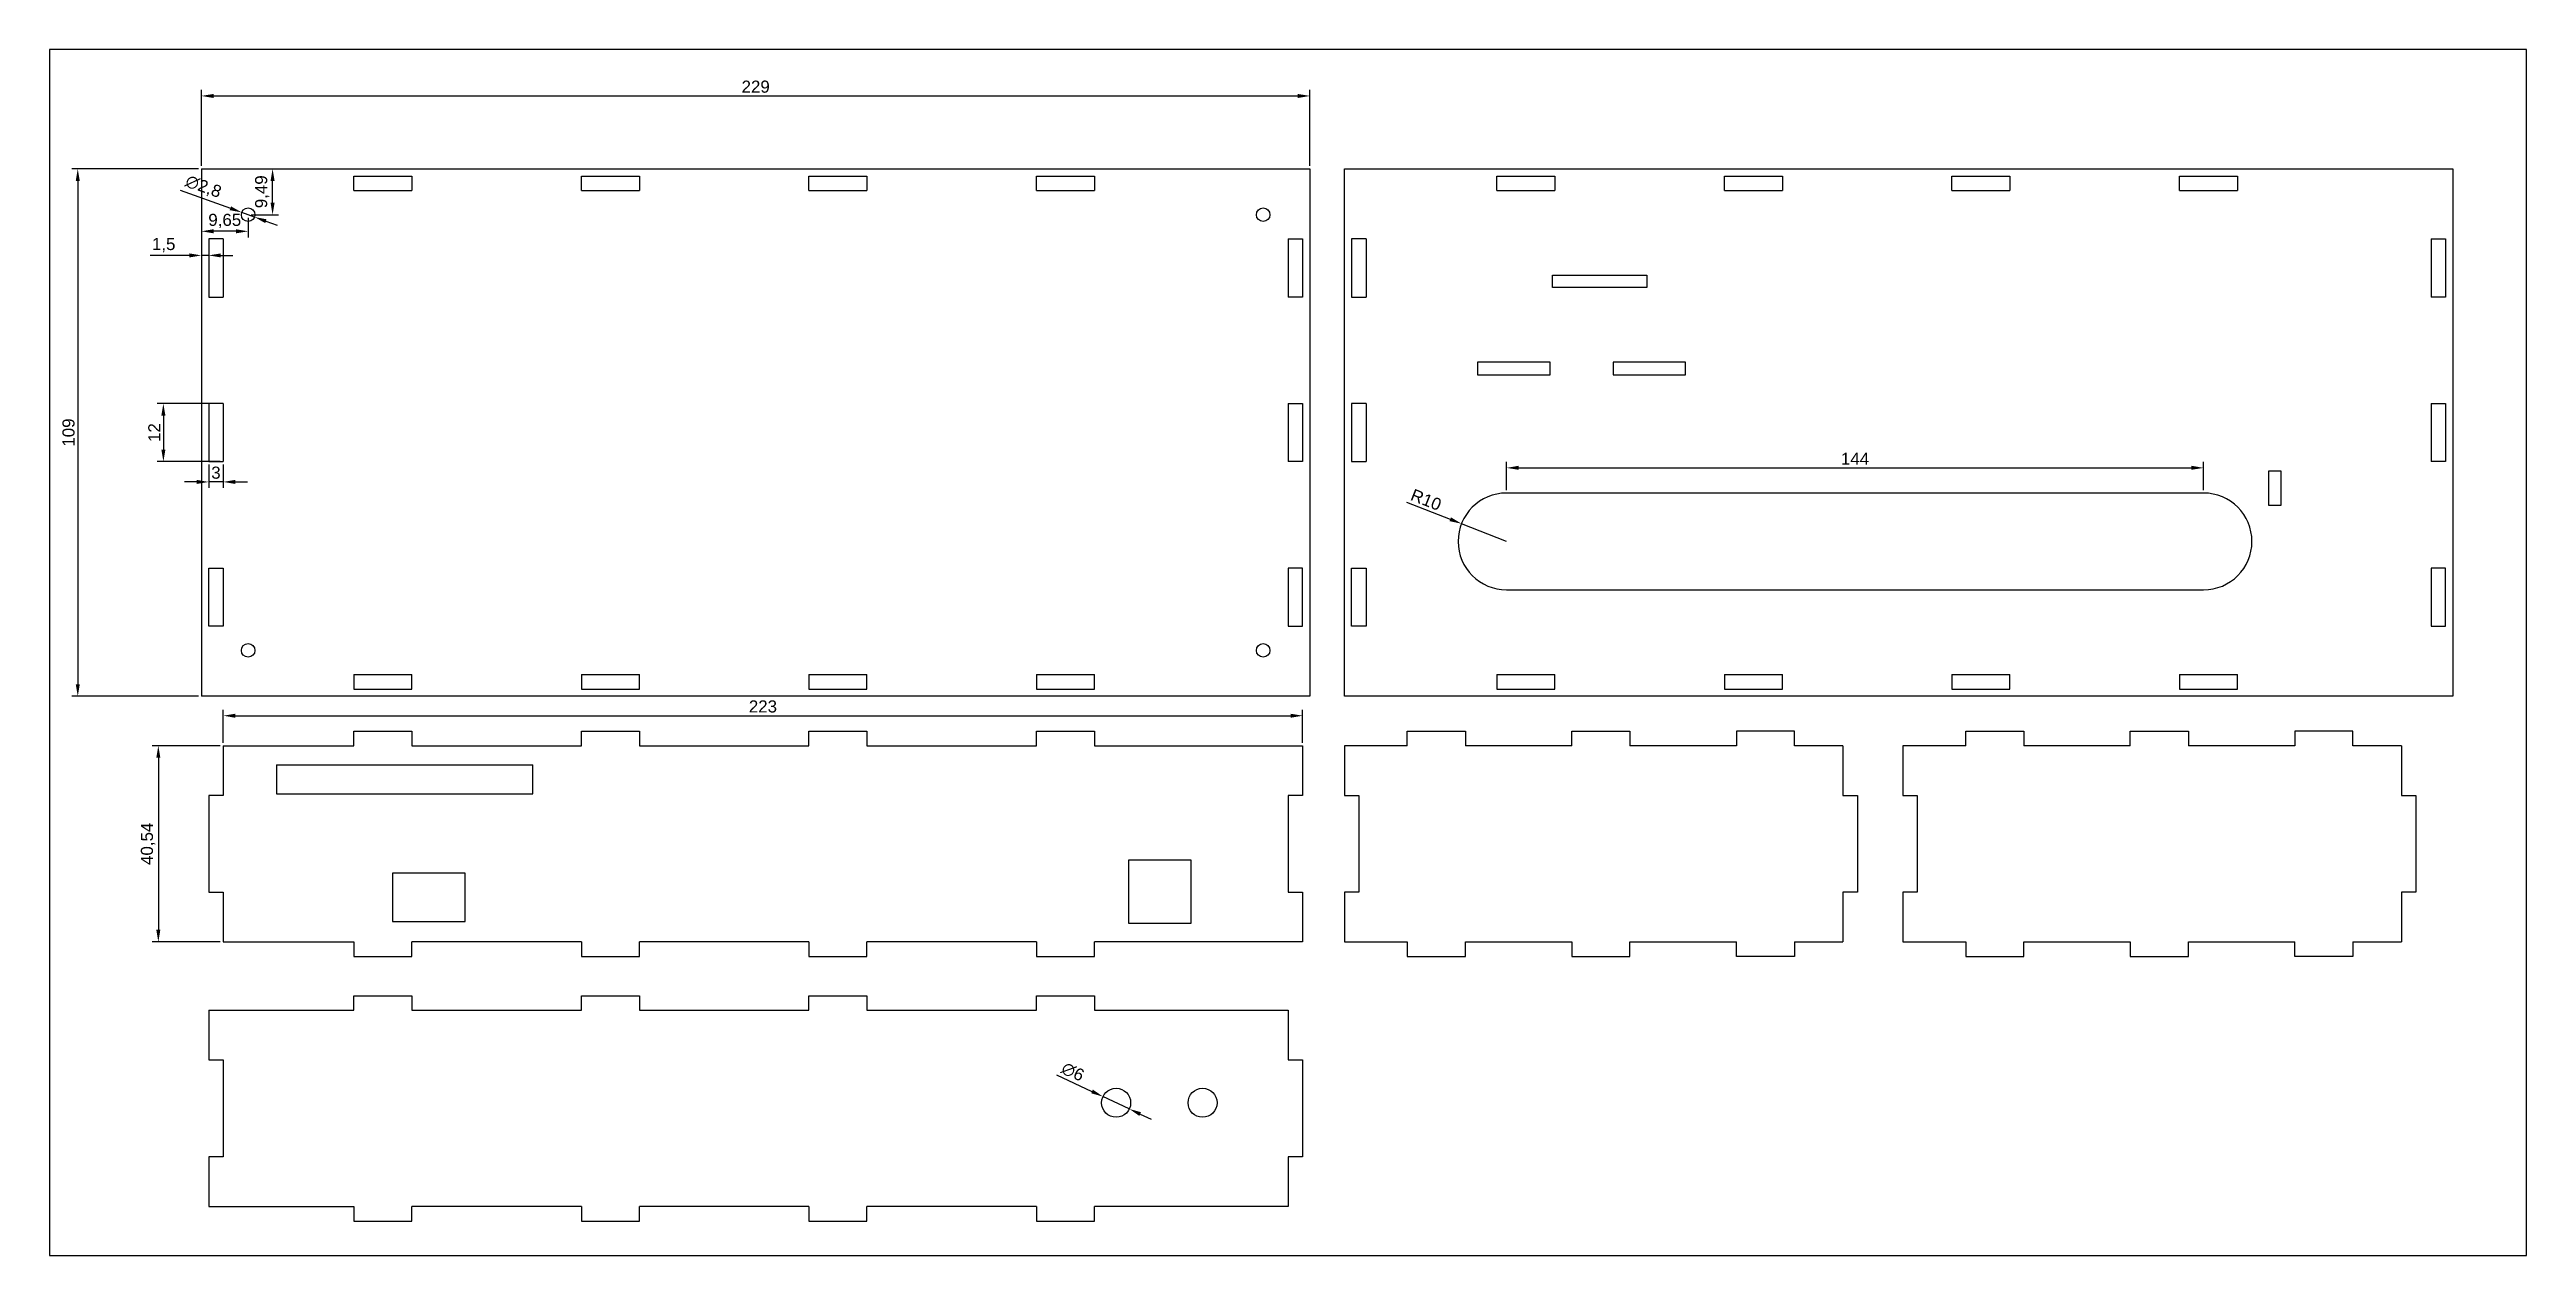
# Model space of a CAD drawing. Header units: millimetres. Extents: x 218905 to 438534, y 102770 to 205779.
# Drawn here: x 218905 to 219417, y 102770 to 103019 of the extents above; entities outside this region: 3.
import ezdxf

# ---------------------------------------------------------------- set-up
doc = ezdxf.new("R2010")
doc.units = ezdxf.units.MM
doc.styles.get("Standard").update_dxf_attribs({"font": 'arial.ttf'})
doc.dimstyles.new('ISO-25', dxfattribs={"dimtxt": 2.5, "dimasz": 2.5, "dimexe": 1.25, "dimexo": 0.625, "dimtad": 1, "dimtxsty": 'Standard', "dimcen": 2.5, "dimadec": 0, "dimazin": 0, "dimtfac": 1, "dimtmove": 0, "dimatfit": 3, "dimfxl": 1, "dimarcsym": 0})

# ---------------------------------------------------------------- blocks, each defined once
blk = doc.blocks.new('*D2')
at = {"color": 0, "lineweight": -2, "transparency": 16777216}
for p, q in [((218934.26, 102976.33), (218926.17, 102976.33)), ((218936.76, 102979.1), (218936.76, 102975.08)), ((218938.26, 102976.33), (218936.76, 102976.33)), ((218938.26, 102979.1), (218938.26, 102975.08)), ((218940.76, 102976.33), (218943.26, 102976.33))]:
    blk.add_line(p, q, dxfattribs=at)
at = {"color": 0, "transparency": 16777216}
for points in [[(218934.26, 102976.74), (218934.26, 102975.91), (218936.76, 102976.33)], [(218940.76, 102976.74), (218940.76, 102975.91), (218938.26, 102976.33)]]:
    blk.add_solid(points, dxfattribs=at)
at = {"layer": 'Defpoints', "color": 0, "transparency": 16777216}
for p in [(218936.76, 102979.72), (218938.26, 102979.72), (218936.76, 102976.33)]:
    blk.add_point(p, dxfattribs=at)
at = {"color": 0, "transparency": 16777216, "insert": (218928.96, 102978.45), "char_height": 2.5, "attachment_point": 5}
blk.add_mtext('1,5', dxfattribs=at)
blk = doc.blocks.new('*D3')
at = {"color": 0, "lineweight": -2, "transparency": 16777216}
for p, q in [((218932.38, 102989.84), (218942.74, 102986.07)), ((218947.72, 102984.26), (218945.09, 102985.21)), ((218950.07, 102983.4), (218952.42, 102982.55))]:
    blk.add_line(p, q, dxfattribs=at)
at = {"color": 0, "transparency": 16777216}
for points in [[(218942.88, 102986.46), (218942.6, 102985.68), (218945.09, 102985.21)], [(218950.21, 102983.79), (218949.93, 102983.01), (218947.72, 102984.26)]]:
    blk.add_solid(points, dxfattribs=at)
at = {"layer": 'Defpoints', "color": 0, "transparency": 16777216}
for p in [(218945.09, 102985.21), (218947.72, 102984.26)]:
    blk.add_point(p, dxfattribs=at)
at = {"color": 0, "transparency": 16777216, "insert": (218937.13, 102990.42), "char_height": 2.5, "attachment_point": 5, "rotation": 340.0115}
blk.add_mtext('∅2,8', dxfattribs=at)
blk = doc.blocks.new('*D4')
at = {"color": 0, "lineweight": -2, "transparency": 16777216}
for p, q in [((218936.76, 102984.11), (218936.76, 102980.06)), ((218943.91, 102981.31), (218939.26, 102981.31)), ((218946.41, 102984.11), (218946.41, 102980.06))]:
    blk.add_line(p, q, dxfattribs=at)
at = {"color": 0, "transparency": 16777216}
for points in [[(218939.26, 102981.73), (218939.26, 102980.89), (218936.76, 102981.31)], [(218943.91, 102981.73), (218943.91, 102980.89), (218946.41, 102981.31)]]:
    blk.add_solid(points, dxfattribs=at)
at = {"layer": 'Defpoints', "color": 0, "transparency": 16777216}
for p in [(218936.76, 102984.73), (218936.76, 102981.31), (218946.41, 102984.73)]:
    blk.add_point(p, dxfattribs=at)
at = {"color": 0, "transparency": 16777216, "insert": (218941.58, 102983.44), "char_height": 2.5, "attachment_point": 5}
blk.add_mtext('9,65', dxfattribs=at)
blk = doc.blocks.new('*D5')
at = {"color": 0, "lineweight": -2, "transparency": 16777216}
for p, q in [((218947.03, 102994.22), (218952.71, 102994.22)), ((218951.46, 102987.23), (218951.46, 102991.72)), ((218947.03, 102984.73), (218952.71, 102984.73))]:
    blk.add_line(p, q, dxfattribs=at)
at = {"color": 0, "transparency": 16777216}
for points in [[(218951.04, 102991.72), (218951.88, 102991.72), (218951.46, 102994.22)], [(218951.04, 102987.23), (218951.88, 102987.23), (218951.46, 102984.73)]]:
    blk.add_solid(points, dxfattribs=at)
at = {"layer": 'Defpoints', "color": 0, "transparency": 16777216}
for p in [(218946.41, 102994.22), (218951.46, 102994.22), (218946.41, 102984.73)]:
    blk.add_point(p, dxfattribs=at)
at = {"color": 0, "transparency": 16777216, "insert": (218949.33, 102989.48), "char_height": 2.5, "attachment_point": 5, "rotation": 90}
blk.add_mtext('9,49', dxfattribs=at)
blk = doc.blocks.new('*D6')
at = {"color": 0, "lineweight": -2, "transparency": 16777216}
for p, q in [((218940.63, 102945.72), (218927.65, 102945.72)), ((218928.9, 102943.22), (218928.9, 102936.22)), ((218940.63, 102933.72), (218927.65, 102933.72))]:
    blk.add_line(p, q, dxfattribs=at)
at = {"color": 0, "transparency": 16777216}
for points in [[(218928.48, 102943.22), (218929.32, 102943.22), (218928.9, 102945.72)], [(218928.48, 102936.22), (218929.32, 102936.22), (218928.9, 102933.72)]]:
    blk.add_solid(points, dxfattribs=at)
at = {"layer": 'Defpoints', "color": 0, "transparency": 16777216}
for p in [(218941.26, 102945.72), (218928.9, 102933.72), (218941.26, 102933.72)]:
    blk.add_point(p, dxfattribs=at)
at = {"color": 0, "transparency": 16777216, "insert": (218927.02, 102939.72), "char_height": 2.5, "attachment_point": 5, "rotation": 90}
blk.add_mtext('12', dxfattribs=at)
blk = doc.blocks.new('*D7')
at = {"color": 0, "lineweight": -2, "transparency": 16777216}
for p, q in [((218935.76, 102929.52), (218933.26, 102929.52)), ((218938.26, 102933.1), (218938.26, 102928.27)), ((218941.26, 102929.52), (218938.26, 102929.52)), ((218941.26, 102933.1), (218941.26, 102928.27)), ((218943.76, 102929.52), (218946.26, 102929.52))]:
    blk.add_line(p, q, dxfattribs=at)
at = {"color": 0, "transparency": 16777216}
for points in [[(218935.76, 102929.94), (218935.76, 102929.1), (218938.26, 102929.52)], [(218943.76, 102929.94), (218943.76, 102929.1), (218941.26, 102929.52)]]:
    blk.add_solid(points, dxfattribs=at)
at = {"layer": 'Defpoints', "color": 0, "transparency": 16777216}
for p in [(218938.26, 102933.72), (218941.26, 102933.72), (218938.26, 102929.52)]:
    blk.add_point(p, dxfattribs=at)
at = {"color": 0, "transparency": 16777216, "insert": (218939.76, 102931.42), "char_height": 2.5, "attachment_point": 5}
blk.add_mtext('3', dxfattribs=at)
blk = doc.blocks.new('*D8')
at = {"color": 0, "lineweight": -2, "transparency": 16777216}
for p, q in [((218936.76, 102994.85), (218936.76, 103010.53)), ((219165.76, 102994.85), (219165.76, 103010.53)), ((218939.26, 103009.28), (219163.26, 103009.28))]:
    blk.add_line(p, q, dxfattribs=at)
at = {"color": 0, "transparency": 16777216}
for points in [[(218939.26, 103009.69), (218939.26, 103008.86), (218936.76, 103009.28)], [(219163.26, 103009.69), (219163.26, 103008.86), (219165.76, 103009.28)]]:
    blk.add_solid(points, dxfattribs=at)
at = {"layer": 'Defpoints', "color": 0, "transparency": 16777216}
for p in [(219165.76, 103009.28), (218936.76, 102994.22), (219165.76, 102994.22)]:
    blk.add_point(p, dxfattribs=at)
at = {"color": 0, "transparency": 16777216, "insert": (219051.26, 103011.18), "char_height": 2.5, "attachment_point": 5}
blk.add_mtext('229', dxfattribs=at)
blk = doc.blocks.new('*D9')
at = {"color": 0, "lineweight": -2, "transparency": 16777216}
for p, q in [((218936.13, 102994.22), (218909.96, 102994.22)), ((218911.21, 102991.72), (218911.21, 102887.72)), ((218936.13, 102885.22), (218909.96, 102885.22))]:
    blk.add_line(p, q, dxfattribs=at)
at = {"color": 0, "transparency": 16777216}
for points in [[(218910.8, 102991.72), (218911.63, 102991.72), (218911.21, 102994.22)], [(218910.8, 102887.72), (218911.63, 102887.72), (218911.21, 102885.22)]]:
    blk.add_solid(points, dxfattribs=at)
at = {"layer": 'Defpoints', "color": 0, "transparency": 16777216}
for p in [(218936.76, 102994.22), (218911.21, 102885.22), (218936.76, 102885.22)]:
    blk.add_point(p, dxfattribs=at)
at = {"color": 0, "transparency": 16777216, "insert": (218909.31, 102939.72), "char_height": 2.5, "attachment_point": 5, "rotation": 90}
blk.add_mtext('109', dxfattribs=at)
blk = doc.blocks.new('*D10')
at = {"color": 0, "lineweight": -2, "transparency": 16777216}
for p, q in [((219185.71, 102925.37), (219194.74, 102921.81)), ((219206.37, 102917.22), (219197.07, 102920.89))]:
    blk.add_line(p, q, dxfattribs=at)
at = {"color": 0, "transparency": 16777216}
blk.add_solid([(219194.9, 102922.2), (219194.59, 102921.42), (219197.07, 102920.89)], dxfattribs=at)
at = {"layer": 'Defpoints', "color": 0, "transparency": 16777216}
for p in [(219197.07, 102920.89), (219206.37, 102917.22)]:
    blk.add_point(p, dxfattribs=at)
at = {"color": 0, "transparency": 16777216, "insert": (219189.76, 102925.82), "char_height": 2.5, "attachment_point": 5, "rotation": 338.4874}
blk.add_mtext('R10', dxfattribs=at)
blk = doc.blocks.new('*D11')
at = {"color": 0, "lineweight": -2, "transparency": 16777216}
for p, q in [((219206.37, 102927.85), (219206.37, 102933.68)), ((219350.37, 102927.85), (219350.37, 102933.68)), ((219208.87, 102932.43), (219347.87, 102932.43))]:
    blk.add_line(p, q, dxfattribs=at)
at = {"color": 0, "transparency": 16777216}
for points in [[(219208.87, 102932.85), (219208.87, 102932.02), (219206.37, 102932.43)], [(219347.87, 102932.85), (219347.87, 102932.02), (219350.37, 102932.43)]]:
    blk.add_solid(points, dxfattribs=at)
at = {"layer": 'Defpoints', "color": 0, "transparency": 16777216}
for p in [(219350.37, 102932.43), (219206.37, 102927.22), (219350.37, 102927.22)]:
    blk.add_point(p, dxfattribs=at)
at = {"color": 0, "transparency": 16777216, "insert": (219278.37, 102934.31), "char_height": 2.5, "attachment_point": 5}
blk.add_mtext('144', dxfattribs=at)
blk = doc.blocks.new('*D12')
at = {"color": 0, "lineweight": -2, "transparency": 16777216}
for p, q in [((218940.63, 102875.01), (218926.61, 102875.01)), ((218927.86, 102872.51), (218927.86, 102836.97)), ((218940.63, 102834.47), (218926.61, 102834.47))]:
    blk.add_line(p, q, dxfattribs=at)
at = {"color": 0, "transparency": 16777216}
for points in [[(218927.44, 102872.51), (218928.27, 102872.51), (218927.86, 102875.01)], [(218927.44, 102836.97), (218928.27, 102836.97), (218927.86, 102834.47)]]:
    blk.add_solid(points, dxfattribs=at)
at = {"layer": 'Defpoints', "color": 0, "transparency": 16777216}
for p in [(218941.26, 102875.01), (218927.86, 102834.47), (218941.26, 102834.47)]:
    blk.add_point(p, dxfattribs=at)
at = {"color": 0, "transparency": 16777216, "insert": (218925.73, 102854.74), "char_height": 2.5, "attachment_point": 5, "rotation": 90}
blk.add_mtext('40,54', dxfattribs=at)
blk = doc.blocks.new('*D13')
at = {"color": 0, "lineweight": -2, "transparency": 16777216}
for p, q in [((218941.26, 102875.63), (218941.26, 102882.46)), ((219164.26, 102875.63), (219164.26, 102882.46)), ((218943.76, 102881.21), (219161.76, 102881.21))]:
    blk.add_line(p, q, dxfattribs=at)
at = {"color": 0, "transparency": 16777216}
for points in [[(218943.76, 102881.62), (218943.76, 102880.79), (218941.26, 102881.21)], [(219161.76, 102881.62), (219161.76, 102880.79), (219164.26, 102881.21)]]:
    blk.add_solid(points, dxfattribs=at)
at = {"layer": 'Defpoints', "color": 0, "transparency": 16777216}
for p in [(219164.26, 102881.21), (218941.26, 102875.01), (219164.26, 102875.01)]:
    blk.add_point(p, dxfattribs=at)
at = {"color": 0, "transparency": 16777216, "insert": (219052.76, 102883.11), "char_height": 2.5, "attachment_point": 5}
blk.add_mtext('223', dxfattribs=at)
blk = doc.blocks.new('*D14')
at = {"color": 0, "lineweight": -2, "transparency": 16777216}
for p, q in [((219113.41, 102807.03), (219120.74, 102803.58)), ((219128.44, 102799.96), (219123.01, 102802.51)), ((219130.7, 102798.89), (219132.96, 102797.83))]:
    blk.add_line(p, q, dxfattribs=at)
at = {"color": 0, "transparency": 16777216}
for points in [[(219120.92, 102803.95), (219120.57, 102803.2), (219123.01, 102802.51)], [(219130.88, 102799.27), (219130.52, 102798.52), (219128.44, 102799.96)]]:
    blk.add_solid(points, dxfattribs=at)
at = {"layer": 'Defpoints', "color": 0, "transparency": 16777216}
for p in [(219123.01, 102802.51), (219128.44, 102799.96)]:
    blk.add_point(p, dxfattribs=at)
at = {"color": 0, "transparency": 16777216, "insert": (219116.78, 102807.62), "char_height": 2.5, "attachment_point": 5, "rotation": 334.8051}
blk.add_mtext('∅6', dxfattribs=at)

msp = doc.modelspace()

# ---------------------------------------------------------------- linework, layer by layer
for p, q in [((438521.956, 205779.449), (438521.956, 205776.449)), ((438521.956, 205776.449), (438533.956, 205776.449)), ((438533.956, 205776.449), (438533.956, 205779.449)), ((218936.757, 102994.225), (219165.757, 102994.225)), ((218936.757, 102994.225), (218936.757, 102885.225)), ((218968.257, 102989.725), (218968.257, 102992.725)), ((218968.257, 102992.725), (218980.257, 102992.725)), ((218980.257, 102992.725), (218980.257, 102989.725)), ((219015.257, 102989.725), (219015.257, 102992.725)), ((219015.257, 102992.725), (219027.257, 102992.725)), ((219027.257, 102992.725), (219027.257, 102989.725)), ((219062.257, 102989.725), (219062.257, 102992.725)), ((219062.257, 102992.725), (219074.257, 102992.725)), ((219074.257, 102992.725), (219074.257, 102989.725)), ((219109.257, 102989.725), (219109.257, 102992.725)), ((219109.257, 102992.725), (219121.257, 102992.725)), ((219121.257, 102992.725), (219121.257, 102989.725)), ((219165.757, 102994.225), (219165.757, 102885.225)), ((219172.873, 102994.225), (219401.873, 102994.225)), ((219172.873, 102885.225), (219172.873, 102994.225)), ((219204.373, 102989.725), (219204.373, 102992.725)), ((219204.373, 102992.725), (219216.373, 102992.725)), ((219216.373, 102992.725), (219216.373, 102989.725)), ((219251.373, 102989.725), (219251.373, 102992.725)), ((219251.373, 102992.725), (219263.373, 102992.725)), ((219263.373, 102992.725), (219263.373, 102989.725)), ((219298.373, 102989.725), (219298.373, 102992.725)), ((219298.373, 102992.725), (219310.373, 102992.725)), ((219310.373, 102992.725), (219310.373, 102989.725)), ((219345.373, 102989.725), (219345.373, 102992.725)), ((219345.373, 102992.725), (219357.373, 102992.725)), ((219357.373, 102992.725), (219357.373, 102989.725)), ((219401.873, 102994.225), (219401.873, 102885.225)), ((218968.257, 102989.725), (218980.257, 102989.725)), ((219015.257, 102989.725), (219027.257, 102989.725)), ((219062.257, 102989.725), (219074.257, 102989.725)), ((219109.257, 102989.725), (219121.257, 102989.725)), ((219204.373, 102989.725), (219216.373, 102989.725)), ((219251.373, 102989.725), (219263.373, 102989.725)), ((219298.373, 102989.725), (219310.373, 102989.725)), ((219345.373, 102989.725), (219357.373, 102989.725)), ((218941.257, 102979.725), (218938.257, 102979.725)), ((218938.257, 102979.725), (218938.257, 102967.725)), ((218941.257, 102979.725), (218941.257, 102967.725)), ((219161.257, 102979.725), (219164.257, 102979.725)), ((219161.257, 102979.725), (219161.257, 102967.725)), ((219164.257, 102979.725), (219164.257, 102967.725)), ((219177.373, 102979.725), (219174.373, 102979.725)), ((219174.373, 102979.725), (219174.373, 102967.725)), ((219177.373, 102979.725), (219177.373, 102967.725)), ((219397.373, 102979.725), (219400.373, 102979.725)), ((219397.373, 102979.725), (219397.373, 102967.725)), ((219400.373, 102979.725), (219400.373, 102967.725)), ((219215.873, 102972.235), (219235.373, 102972.235)), ((219215.873, 102969.664), (219215.873, 102972.235)), ((219235.373, 102969.664), (219215.873, 102969.664)), ((219235.373, 102972.235), (219235.373, 102969.664)), ((218938.257, 102967.725), (218941.257, 102967.725)), ((219164.257, 102967.725), (219161.257, 102967.725)), ((219174.373, 102967.725), (219177.373, 102967.725)), ((219400.373, 102967.725), (219397.373, 102967.725)), ((219200.373, 102954.235), (219200.373, 102951.664)), ((219215.373, 102954.235), (219200.373, 102954.235)), ((219215.373, 102951.664), (219215.373, 102954.235)), ((219228.373, 102954.235), (219228.373, 102951.664)), ((219243.373, 102954.235), (219228.373, 102954.235)), ((219243.373, 102951.664), (219243.373, 102954.235)), ((219200.373, 102951.664), (219215.373, 102951.664)), ((219228.373, 102951.664), (219243.373, 102951.664)), ((218941.257, 102945.725), (218938.257, 102945.725)), ((218938.257, 102945.725), (218938.257, 102933.725)), ((218941.257, 102945.725), (218941.257, 102933.725)), ((219161.257, 102945.725), (219164.257, 102945.725)), ((219161.257, 102945.725), (219161.257, 102933.725)), ((219164.257, 102945.725), (219164.257, 102933.725)), ((219177.373, 102945.725), (219174.373, 102945.725)), ((219174.373, 102945.725), (219174.373, 102933.725)), ((219177.373, 102945.725), (219177.373, 102933.725)), ((219397.373, 102945.725), (219400.373, 102945.725)), ((219397.373, 102945.725), (219397.373, 102933.725)), ((219400.373, 102945.725), (219400.373, 102933.725)), ((218938.257, 102933.725), (218941.257, 102933.725)), ((219164.257, 102933.725), (219161.257, 102933.725)), ((219174.373, 102933.725), (219177.373, 102933.725)), ((219400.373, 102933.725), (219397.373, 102933.725)), ((219366.373, 102931.735), (219363.802, 102931.735)), ((219363.802, 102931.735), (219363.802, 102924.735)), ((219366.373, 102924.735), (219366.373, 102931.735)), ((219363.802, 102924.735), (219366.373, 102924.735)), ((218938.257, 102899.725), (218938.257, 102911.725)), ((218938.257, 102911.725), (218941.257, 102911.725)), ((218941.257, 102911.725), (218941.257, 102899.725)), ((219164.257, 102911.725), (219161.257, 102911.725)), ((219161.257, 102911.725), (219161.257, 102899.725)), ((219164.257, 102899.725), (219164.257, 102911.725)), ((219174.373, 102899.725), (219174.373, 102911.725)), ((219174.373, 102911.725), (219177.373, 102911.725)), ((219177.373, 102911.725), (219177.373, 102899.725)), ((219400.373, 102911.725), (219397.373, 102911.725)), ((219397.373, 102911.725), (219397.373, 102899.725)), ((219400.373, 102899.725), (219400.373, 102911.725)), ((218941.257, 102899.725), (218938.257, 102899.725)), ((219161.257, 102899.725), (219164.257, 102899.725)), ((219177.373, 102899.725), (219174.373, 102899.725)), ((219397.373, 102899.725), (219400.373, 102899.725)), ((218968.257, 102889.725), (218968.257, 102886.725)), ((218968.257, 102889.725), (218980.257, 102889.725)), ((218980.257, 102886.725), (218980.257, 102889.725)), ((219015.257, 102889.725), (219015.257, 102886.725)), ((219015.257, 102889.725), (219027.257, 102889.725)), ((219027.257, 102886.725), (219027.257, 102889.725)), ((219062.257, 102889.725), (219062.257, 102886.725)), ((219062.257, 102889.725), (219074.257, 102889.725)), ((219074.257, 102886.725), (219074.257, 102889.725)), ((219109.257, 102889.725), (219109.257, 102886.725)), ((219109.257, 102889.725), (219121.257, 102889.725)), ((219121.257, 102886.725), (219121.257, 102889.725)), ((219172.873, 102885.225), (219172.873, 102889.725)), ((219204.373, 102889.725), (219204.373, 102886.725)), ((219204.373, 102889.725), (219216.373, 102889.725)), ((219216.373, 102886.725), (219216.373, 102889.725)), ((219251.373, 102889.725), (219251.373, 102886.725)), ((219251.373, 102889.725), (219263.373, 102889.725)), ((219263.373, 102886.725), (219263.373, 102889.725)), ((219298.373, 102889.725), (219298.373, 102886.725)), ((219298.373, 102889.725), (219310.373, 102889.725)), ((219310.373, 102886.725), (219310.373, 102889.725)), ((219345.373, 102889.725), (219345.373, 102886.725)), ((219345.373, 102889.725), (219357.373, 102889.725)), ((219357.373, 102886.725), (219357.373, 102889.725)), ((219165.757, 102885.225), (218936.757, 102885.225)), ((218968.257, 102886.725), (218980.257, 102886.725)), ((219015.257, 102886.725), (219027.257, 102886.725)), ((219062.257, 102886.725), (219074.257, 102886.725)), ((219109.257, 102886.725), (219121.257, 102886.725)), ((219401.873, 102885.225), (219172.873, 102885.225)), ((219204.373, 102886.725), (219216.373, 102886.725)), ((219251.373, 102886.725), (219263.373, 102886.725)), ((219298.373, 102886.725), (219310.373, 102886.725)), ((219345.373, 102886.725), (219357.373, 102886.725)), ((218968.257, 102875.008), (218968.257, 102878.008)), ((218968.257, 102878.008), (218980.257, 102878.008)), ((218980.257, 102878.008), (218980.257, 102875.008)), ((219015.257, 102875.008), (219015.257, 102878.008)), ((219015.257, 102878.008), (219027.257, 102878.008)), ((219027.257, 102878.008), (219027.257, 102875.008)), ((219062.257, 102875.008), (219062.257, 102878.008)), ((219062.257, 102878.008), (219074.257, 102878.008)), ((219074.257, 102878.008), (219074.257, 102875.008)), ((219109.257, 102875.008), (219109.257, 102878.008)), ((219109.257, 102878.008), (219121.257, 102878.008)), ((219121.257, 102878.008), (219121.257, 102875.008)), ((219185.873, 102875.008), (219185.873, 102878.008)), ((219185.873, 102878.008), (219197.873, 102878.008)), ((219197.873, 102878.008), (219197.873, 102875.008)), ((219219.873, 102875.008), (219219.873, 102878.008)), ((219219.873, 102878.008), (219231.873, 102878.008)), ((219231.873, 102878.008), (219231.873, 102875.008)), ((219265.873, 102878.008), (219253.873, 102878.008)), ((219253.873, 102878.008), (219253.873, 102875.008)), ((219265.873, 102875.008), (219265.873, 102878.008)), ((219301.24, 102875.008), (219301.24, 102878.008)), ((219301.24, 102878.008), (219313.24, 102878.008)), ((219313.24, 102878.008), (219313.24, 102875.008)), ((219335.24, 102875.008), (219335.24, 102878.008)), ((219335.24, 102878.008), (219347.24, 102878.008)), ((219347.24, 102878.008), (219347.24, 102875.008)), ((219381.24, 102878.008), (219369.24, 102878.008)), ((219369.24, 102878.008), (219369.24, 102875.008)), ((219381.24, 102875.008), (219381.24, 102878.008)), ((218941.257, 102875.008), (218968.257, 102875.008)), ((218980.257, 102875.008), (219015.257, 102875.008)), ((219027.257, 102875.008), (219062.257, 102875.008)), ((219074.257, 102875.008), (219109.257, 102875.008)), ((219121.257, 102875.008), (219164.257, 102875.008)), ((219185.873, 102875.008), (219172.873, 102875.008)), ((219219.873, 102875.008), (219197.873, 102875.008)), ((219253.873, 102875.008), (219231.873, 102875.008)), ((219275.873, 102875.008), (219265.873, 102875.008)), ((219301.24, 102875.008), (219288.24, 102875.008)), ((219335.24, 102875.008), (219313.24, 102875.008)), ((219369.24, 102875.008), (219347.24, 102875.008)), ((219391.24, 102875.008), (219381.24, 102875.008)), ((218952.257, 102871.068), (218952.257, 102865.068)), ((218952.257, 102871.068), (219005.257, 102871.068)), ((219005.257, 102865.068), (219005.257, 102871.068)), ((218952.257, 102865.068), (219005.257, 102865.068)), ((218991.257, 102848.668), (218976.257, 102848.668)), ((218976.257, 102848.668), (218976.257, 102838.668)), ((218991.257, 102838.668), (218991.257, 102848.668)), ((219141.257, 102851.368), (219128.257, 102851.368)), ((219128.257, 102851.368), (219128.257, 102838.368)), ((219141.257, 102838.368), (219141.257, 102851.368)), ((218976.257, 102838.668), (218991.257, 102838.668)), ((219128.257, 102838.368), (219141.257, 102838.368)), ((218941.257, 102834.468), (218968.257, 102834.468)), ((218968.257, 102834.468), (218968.257, 102831.468)), ((218968.257, 102831.468), (218980.257, 102831.468)), ((219015.257, 102834.468), (218980.257, 102834.468)), ((218980.257, 102831.468), (218980.257, 102834.468)), ((219015.257, 102834.468), (219015.257, 102831.468)), ((219015.257, 102831.468), (219027.257, 102831.468)), ((219062.257, 102834.468), (219027.257, 102834.468)), ((219027.257, 102831.468), (219027.257, 102834.468)), ((219062.257, 102834.468), (219062.257, 102831.468)), ((219062.257, 102831.468), (219074.257, 102831.468)), ((219109.257, 102834.468), (219074.257, 102834.468)), ((219074.257, 102831.468), (219074.257, 102834.468)), ((219109.257, 102834.468), (219109.257, 102831.468)), ((219109.257, 102831.468), (219121.257, 102831.468)), ((219164.257, 102834.468), (219121.257, 102834.468)), ((219121.257, 102831.468), (219121.257, 102834.468)), ((219172.873, 102834.468), (219185.873, 102834.468)), ((219185.873, 102834.468), (219185.873, 102831.468)), ((219185.873, 102831.468), (219197.873, 102831.468)), ((219197.873, 102831.468), (219197.873, 102834.468)), ((219197.873, 102834.468), (219219.873, 102834.468)), ((219219.873, 102834.468), (219219.873, 102831.468)), ((219219.873, 102831.468), (219231.873, 102831.468)), ((219231.873, 102831.468), (219231.873, 102834.468)), ((219231.873, 102834.468), (219253.873, 102834.468)), ((219253.873, 102831.468), (219253.873, 102834.468)), ((219265.873, 102831.468), (219253.873, 102831.468)), ((219265.873, 102834.468), (219265.873, 102831.468)), ((219265.873, 102834.468), (219275.873, 102834.468)), ((219288.24, 102834.468), (219301.24, 102834.468)), ((219301.24, 102834.468), (219301.24, 102831.468)), ((219301.24, 102831.468), (219313.24, 102831.468)), ((219313.24, 102834.468), (219335.24, 102834.468)), ((219313.24, 102831.468), (219313.24, 102834.468)), ((219335.24, 102834.468), (219335.24, 102831.468)), ((219335.24, 102831.468), (219347.24, 102831.468)), ((219347.24, 102834.468), (219369.24, 102834.468)), ((219347.24, 102831.468), (219347.24, 102834.468)), ((219369.24, 102831.468), (219369.24, 102834.468)), ((219381.24, 102831.468), (219369.24, 102831.468)), ((219381.24, 102834.468), (219391.24, 102834.468)), ((219381.24, 102834.468), (219381.24, 102831.468)), ((218968.257, 102820.34), (218968.257, 102823.34)), ((218968.257, 102823.34), (218980.257, 102823.34)), ((218980.257, 102823.34), (218980.257, 102820.34)), ((219015.257, 102820.34), (219015.257, 102823.34)), ((219015.257, 102823.34), (219027.257, 102823.34)), ((219027.257, 102823.34), (219027.257, 102820.34)), ((219062.257, 102820.34), (219062.257, 102823.34)), ((219062.257, 102823.34), (219074.257, 102823.34)), ((219074.257, 102823.34), (219074.257, 102820.34)), ((219109.257, 102820.34), (219109.257, 102823.34)), ((219109.257, 102823.34), (219121.257, 102823.34)), ((219121.257, 102823.34), (219121.257, 102820.34)), ((218938.257, 102820.34), (218968.257, 102820.34)), ((218980.257, 102820.34), (219015.257, 102820.34)), ((219027.257, 102820.34), (219062.257, 102820.34)), ((219074.257, 102820.34), (219109.257, 102820.34)), ((219121.257, 102820.34), (219161.257, 102820.34)), ((218938.257, 102779.8), (218968.257, 102779.8)), ((218968.257, 102779.8), (218968.257, 102776.8)), ((218968.257, 102776.8), (218980.257, 102776.8)), ((218980.257, 102776.8), (218980.257, 102779.8)), ((219015.257, 102779.8), (218980.257, 102779.8)), ((219015.257, 102779.8), (219015.257, 102776.8)), ((219015.257, 102776.8), (219027.257, 102776.8)), ((219027.257, 102776.8), (219027.257, 102779.8)), ((219062.257, 102779.8), (219027.257, 102779.8)), ((219062.257, 102779.8), (219062.257, 102776.8)), ((219062.257, 102776.8), (219074.257, 102776.8)), ((219074.257, 102776.8), (219074.257, 102779.8)), ((219109.257, 102779.8), (219074.257, 102779.8)), ((219109.257, 102779.8), (219109.257, 102776.8)), ((219109.257, 102776.8), (219121.257, 102776.8)), ((219161.257, 102779.8), (219121.257, 102779.8)), ((219121.257, 102776.8), (219121.257, 102779.8)), ((219161.257, 102779.8), (219141.257, 102779.8))]:
    msp.add_line(p, q)
for points in [[(218905.382, 103018.87), (218905.382, 102769.677), (219417.082, 102769.677), (219417.082, 103018.87), (218905.382, 103018.87)], [(218941.257, 102875.008), (218941.257, 102864.738), (218938.257, 102864.738), (218938.257, 102844.738), (218941.257, 102844.738), (218941.257, 102834.468)], [(219164.257, 102875.008), (219164.257, 102864.738), (219161.257, 102864.738), (219161.257, 102844.738), (219164.257, 102844.738), (219164.257, 102834.468)], [(219172.873, 102875.008), (219172.873, 102864.738), (219175.873, 102864.738), (219175.873, 102844.738), (219172.873, 102844.738), (219172.873, 102834.468)], [(219275.873, 102875.008), (219275.873, 102864.738), (219278.873, 102864.738), (219278.873, 102844.738), (219275.873, 102844.738), (219275.873, 102834.468)], [(219288.24, 102875.008), (219288.24, 102864.738), (219291.24, 102864.738), (219291.24, 102844.738), (219288.24, 102844.738), (219288.24, 102834.468)], [(219391.24, 102875.008), (219391.24, 102864.738), (219394.24, 102864.738), (219394.24, 102844.738), (219391.24, 102844.738), (219391.24, 102834.468)], [(218938.257, 102820.34), (218938.257, 102810.07), (218941.257, 102810.07), (218941.257, 102790.07), (218938.257, 102790.07), (218938.257, 102779.8)], [(219161.257, 102820.34), (219161.257, 102810.07), (219164.257, 102810.07), (219164.257, 102790.07), (219161.257, 102790.07), (219161.257, 102779.8)]]:
    msp.add_lwpolyline(points)
msp.add_lwpolyline([(219206.373, 102907.225), (219350.373, 102907.225, 1), (219350.373, 102927.225), (219206.373, 102927.225, 1), (219206.373, 102907.225, -0.0446879)], format="xyb")
for centre, radius in [((218946.407, 102984.735), 1.4), ((219156.107, 102984.735), 1.4), ((218946.407, 102894.715), 1.4), ((219156.107, 102894.715), 1.4), ((219125.721, 102801.236), 3), ((219143.586, 102801.236), 3)]:
    msp.add_circle(centre, radius)

# ---------------------------------------------------------------- dimensions: what is measured, and where the dimension line sits
for base, p1, p2, picture, middle in [((219165.757, 103009.276), (218936.757, 102994.225), (219165.757, 102994.225), '*D8', (219051.257, 103011.177)), ((218936.757, 102981.308), (218946.407, 102984.735), (218936.757, 102984.735), '*D4', (218941.582, 102983.436)), ((218936.757, 102976.326), (218938.257, 102979.725), (218936.757, 102979.725), '*D2', (218928.964, 102978.453)), ((218938.257, 102929.521), (218941.257, 102933.725), (218938.257, 102933.725), '*D7', (218939.757, 102931.424)), ((219350.373, 102932.433), (219206.373, 102927.225), (219350.373, 102927.225), '*D11', (219278.373, 102934.313)), ((219164.257, 102881.207), (218941.257, 102875.008), (219164.257, 102875.008), '*D13', (219052.757, 102883.11))]:
    dim = msp.add_linear_dim(base=base, p1=p1, p2=p2, dimstyle='ISO-25')
    dim.commit()
    dim.dimension.update_dxf_attribs({"geometry": picture, "text_midpoint": middle})
for base, p1, p2, picture, middle in [((218911.215, 102885.225), (218936.757, 102994.225), (218936.757, 102885.225), '*D9', (218909.313, 102939.725)), ((218951.461, 102994.225), (218946.407, 102984.735), (218946.407, 102994.225), '*D5', (218949.334, 102989.48)), ((218928.901, 102933.725), (218941.257, 102945.725), (218941.257, 102933.725), '*D6', (218927.021, 102939.725)), ((218927.856, 102834.468), (218941.257, 102875.008), (218941.257, 102834.468), '*D12', (218925.728, 102854.738))]:
    dim = msp.add_linear_dim(base=base, p1=p1, p2=p2, angle=90, dimstyle='ISO-25')
    dim.commit()
    dim.dimension.update_dxf_attribs({"geometry": picture, "text_midpoint": middle})
for p1, p2, picture, middle in [((218947.722, 102984.256), (218945.091, 102985.213), '*D3', (218936.386, 102988.38)), ((219128.436, 102799.959), (219123.007, 102802.513), '*D14', (219115.946, 102805.835))]:
    dim = msp.add_diameter_dim_2p(p1=p1, p2=p2, dimstyle='ISO-25')
    dim.commit()
    dim.dimension.update_dxf_attribs({"geometry": picture, "text_midpoint": middle})
dim = msp.add_radius_dim(center=(219206.373, 102917.225), mpoint=(219197.07, 102920.892), dimstyle='ISO-25')
dim.commit()
dim.dimension.update_dxf_attribs({"geometry": '*D10', "text_midpoint": (219189.759, 102925.817)})

doc.saveas('drawing.dxf')
